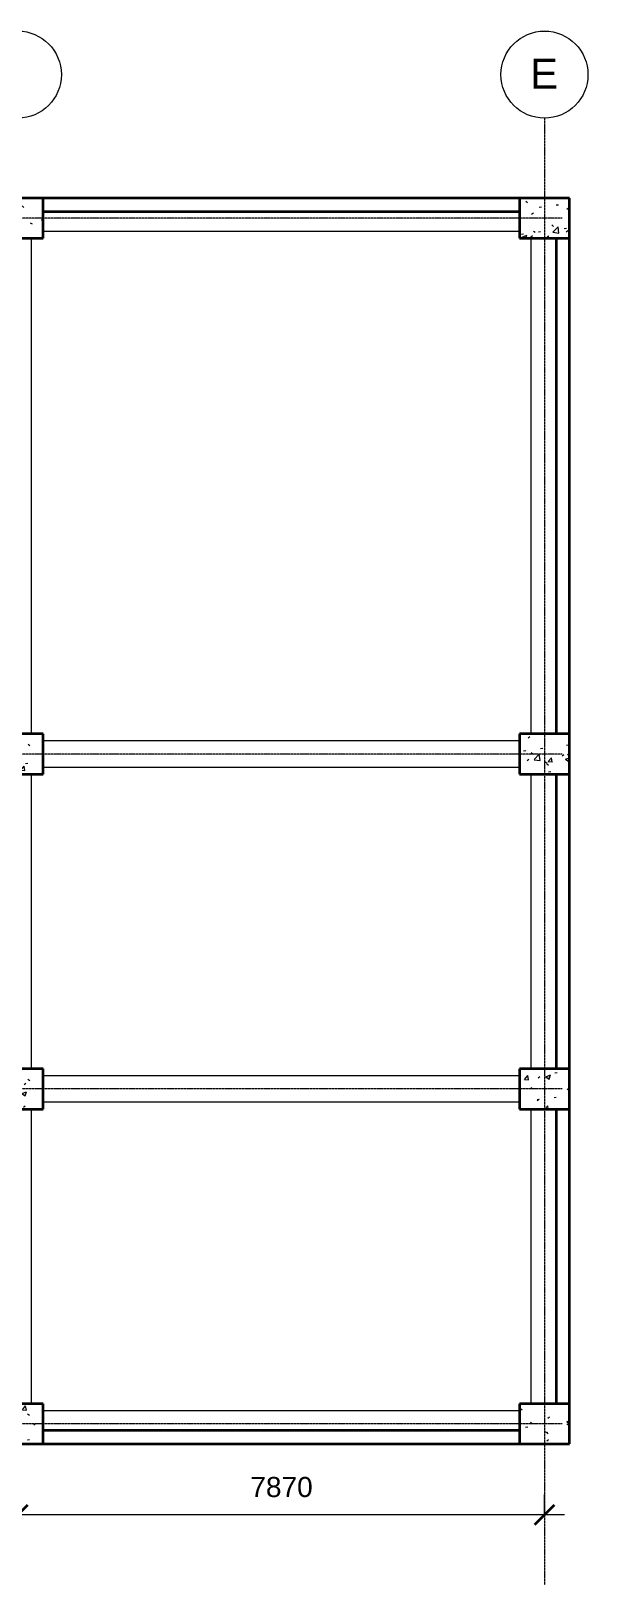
# Model space of a CAD drawing. Header units: millimetres. Extents: x -19238 to 17067, y -6268 to 16930.
# Drawn here: x 8743 to 17067, y -6268 to 16930 of the extents above; entities that cross this region are included whole.
import ezdxf

# ---------------------------------------------------------------- set-up
doc = ezdxf.new("R2010")
doc.units = ezdxf.units.MM
doc.linetypes.add('Grid Line', pattern=[22.225, 12.7, -3.175, 3.175, -3.175])
for name, color, linetype, lineweight in [('A-ANNO-DIMS', 211, 'Continuous', 9), ('A-ANNO-DIMS-100', 211, 'Continuous', 9), ('A-FLOR', 192, 'Continuous', 9), ('A-WALL', 113, 'Continuous', 9), ('S-COLS', 52, 'Continuous', 9), ('S-GRID', 1, 'Continuous', 9), ('S-GRID-IDEN', 1, 'Continuous', 9)]:
    doc.layers.add(name, color=color, linetype=linetype, lineweight=lineweight)
doc.styles.add('Arial_1', font='arial.ttf', dxfattribs={"height": 450})
doc.styles.add('Arial_2', font='arial.ttf', dxfattribs={"height": 300})
doc.dimstyles.new('Linear_-_3mm_Arial', dxfattribs={"dimscale": 304.8, "dimtxt": 306.07782, "dimasz": 0.984252, "dimexe": 0.984252, "dimexo": 0.656168, "dimgap": 0.574147, "dimtad": 1, "dimdec": 0, "dimzin": 0, "dimdsep": 46, "dimtxsty": 'Arial_2', "dimblk1": 'OBLIQUE', "dimblk2": 'OBLIQUE', "dimsah": 1, "dimcen": 0.09, "dimdle": 0.984252, "dimazin": 0, "dimtfac": 1, "dimtdec": 4, "dimtix": 1, "dimtmove": 0, "dimatfit": 3, "dimfxl": 1, "dimtvp": 1, "dimtfill": 1, "dimtolj": 1, "dimtzin": 0, "dimarcsym": 2})

# ---------------------------------------------------------------- blocks, each defined once
blk = doc.blocks.new('M_Concrete-Rectangular-Column - 600 x 750mm-360805-Level 1')
at = {"layer": 'S-COLS'}
h = blk.add_hatch(dxfattribs=at)
h.set_pattern_fill('FP_1', color=256, style=0, pattern_type=2)
h.set_pattern_definition([(320, (3862.6, 16417.1), (-63.756, -728.737), [76.2, -838.2]), (265, (3862.6, 16417.1), (764.228, 140.97), [60.96, -670.56]), (10.451, (3857.3, 16356.4), (700.467, -587.77), [64.76, -712.36]), (316.184, (4065.8, 16417.1), (-168.17, -1084.316), [114.3, -1257.3]), (6.636, (4051.8, 16326.8), (989.71, -949.61), [97.14, -1068.54]), (261.184, (4065.8, 16417.1), (989.7, -949.62), [91.44, -1005.84]), (291, (4015, 16315.5), (-409.06, -606.458), [76.2, -838.2]), (236, (4015, 16315.5), (736.753, -247.208), [60.96, -670.56]), (341.451, (3980.94, 16265), (327.685, -853.668), [64.76, -712.36]), (307.5, (3862.63, 16417.13), (338.22, -12.3547), [33.528, -628.904, 33.528, -647.192, -673.1]), (307.5, (3862.63, 16417.13), (338.22, -12.3547), [-1343.152, 33.528, -639.572]), (277.5, (3862.63, 16417.13), (400.722, -267.279), [33.528, -354.584, 33.528, -613.664, -256.54]), (277.5, (3862.63, 16417.13), (400.722, -267.279), [-1035.304, 33.528, -223.012]), (237.5, (3862.63, 16643.7), (-22.9153, -542.3633), [33.528, -220.472, 33.528, -1810.512]), (237.5, (3862.63, 16643.7), (-22.9153, -542.3633), [-287.528, -758.952, 33.528, -1018.032]), (227.5, (3862.63, 16745.3), (101.707, -592.517), [33.528, -296.672, 33.528, -492.76, -746.76]), (227.5, (3862.63, 16745.3), (101.707, -592.517), [-856.488, 33.528, -713.232])])
h.paths.add_polyline_path([(-300, -375), (300, -375), (300, 375), (-300, 375)], flags=0)
at = {"layer": 'S-COLS', "lineweight": 35}
for p, q in [((300, 375), (-300, 375)), ((-300, 375), (-300, -375)), ((300, -375), (300, 375)), ((-300, -375), (300, -375))]:
    blk.add_line(p, q, dxfattribs=at)
blk = doc.blocks.new('M_Concrete-Rectangular-Column - 600 x 750mm-V1-Level 1')
at = {"layer": 'S-COLS'}
h = blk.add_hatch(dxfattribs=at)
h.set_pattern_fill('FP_2', color=256, style=0, pattern_type=2)
h.set_pattern_definition([(320, (3862.6, 8547.1), (-63.756, -728.737), [76.2, -838.2]), (265, (3862.6, 8547.1), (764.23, 140.97), [60.96, -670.56]), (10.451, (3857.3, 8486.4), (700.467, -587.77), [64.76, -712.36]), (316.184, (4065.8, 8547.1), (-168.17, -1084.32), [114.3, -1257.3]), (6.636, (4051.8, 8456.8), (989.71, -949.61), [97.14, -1068.54]), (261.184, (4065.8, 8547.1), (989.7, -949.62), [91.44, -1005.84]), (291, (4015, 8445.5), (-409.06, -606.458), [76.2, -838.2]), (236, (4015, 8445.5), (736.753, -247.21), [60.96, -670.56]), (341.451, (3980.94, 8395), (327.685, -853.67), [64.76, -712.36]), (307.5, (3862.63, 8547.13), (338.22, -12.355), [33.528, -628.904, 33.528, -647.192, -673.1]), (307.5, (3862.63, 8547.13), (338.22, -12.355), [-1343.152, 33.528, -639.572]), (277.5, (3862.63, 8547.13), (400.722, -267.279), [33.528, -354.584, 33.528, -613.664, -256.54]), (277.5, (3862.63, 8547.13), (400.722, -267.279), [-1035.304, 33.528, -223.012]), (237.5, (3862.63, 8773.7), (-22.915, -542.363), [33.528, -220.472, 33.528, -1810.512]), (237.5, (3862.63, 8773.7), (-22.915, -542.363), [-287.528, -758.952, 33.528, -1018.032]), (227.5, (3862.63, 8875.3), (101.707, -592.517), [33.528, -296.672, 33.528, -492.76, -746.76]), (227.5, (3862.63, 8875.3), (101.707, -592.517), [-856.49, 33.53, -713.23])])
h.paths.add_polyline_path([(-300, -375), (300, -375), (300, 375), (-300, 375), (-300, -250)], flags=0)
at = {"layer": 'S-COLS', "lineweight": 35}
for p, q in [((300, 375), (-300, 375)), ((-300, 375), (-300, -375)), ((300, -375), (300, 375)), ((-300, -375), (300, -375))]:
    blk.add_line(p, q, dxfattribs=at)
blk = doc.blocks.new('M_Concrete-Rectangular-Column - 600 x 750mm-V5-Level 1')
at = {"layer": 'S-COLS'}
h = blk.add_hatch(dxfattribs=at)
h.set_pattern_fill('FP_6', color=256, style=0, pattern_type=2)
h.set_pattern_definition([(320, (-1137.4, 16417.1), (-63.756, -728.737), [76.2, -838.2]), (265, (-1137.4, 16417.1), (764.228, 140.97), [60.96, -670.56]), (10.451, (-1142.7, 16356.4), (700.467, -587.77), [64.76, -712.36]), (316.184, (-934.2, 16417.1), (-168.17, -1084.316), [114.3, -1257.3]), (6.636, (-948.2, 16326.8), (989.71, -949.61), [97.14, -1068.54]), (261.184, (-934.2, 16417.1), (989.7, -949.62), [91.44, -1005.84]), (291, (-985, 16315.5), (-409.06, -606.458), [76.2, -838.2]), (236, (-985, 16315.5), (736.753, -247.21), [60.96, -670.56]), (341.451, (-1019.06, 16265), (327.685, -853.668), [64.76, -712.36]), (307.5, (-1137.37, 16417.13), (338.22, -12.3547), [33.528, -628.904, 33.528, -647.192, -673.1]), (307.5, (-1137.37, 16417.13), (338.22, -12.3547), [-1343.152, 33.528, -639.572]), (277.5, (-1137.37, 16417.13), (400.722, -267.279), [33.528, -354.584, 33.528, -870.204]), (277.5, (-1137.37, 16417.13), (400.722, -267.279), [-421.64, -613.664, 33.528, -223.012]), (237.5, (-1137.37, 16643.7), (-22.9153, -542.3633), [33.528, -220.472, 33.528, -1810.512]), (237.5, (-1137.37, 16643.7), (-22.9153, -542.3633), [-287.528, -758.952, 33.528, -1018.032]), (227.5, (-1137.37, 16745.3), (101.707, -592.517), [33.528, -296.672, 33.528, -1239.52]), (227.5, (-1137.37, 16745.3), (101.707, -592.517), [-363.728, -492.76, 33.528, -713.232])])
h.paths.add_polyline_path([(-300, -375), (300, -375), (300, 375), (-300, 375)], flags=0)
at = {"layer": 'S-COLS', "lineweight": 35}
for p, q in [((300, 375), (-300, 375)), ((-300, 375), (-300, -375)), ((300, -375), (300, 375)), ((-300, -375), (300, -375))]:
    blk.add_line(p, q, dxfattribs=at)
blk = doc.blocks.new('M_Concrete-Rectangular-Column - 600 x 750mm-V6-Level 1')
at = {"layer": 'S-COLS'}
h = blk.add_hatch(dxfattribs=at)
h.set_pattern_fill('FP_7', color=256, style=0, pattern_type=2)
h.set_pattern_definition([(320, (-1137.4, 8547.1), (-63.756, -728.737), [76.2, -838.2]), (265, (-1137.4, 8547.1), (764.23, 140.97), [60.96, -670.56]), (10.451, (-1142.7, 8486.4), (700.467, -587.77), [64.76, -712.36]), (316.184, (-934.2, 8547.1), (-168.17, -1084.32), [114.3, -1257.3]), (6.636, (-948.2, 8456.8), (989.71, -949.61), [97.14, -1068.54]), (261.184, (-934.2, 8547.1), (989.7, -949.62), [91.44, -1005.84]), (291, (-985, 8445.5), (-409.06, -606.458), [76.2, -838.2]), (236, (-985, 8445.5), (736.75, -247.21), [60.96, -670.56]), (341.451, (-1019.06, 8395), (327.685, -853.67), [64.76, -712.36]), (307.5, (-1137.37, 8547.13), (338.22, -12.355), [33.528, -628.904, 33.528, -647.192, -673.1]), (307.5, (-1137.37, 8547.13), (338.22, -12.355), [-1343.152, 33.528, -639.572]), (277.5, (-1137.37, 8547.13), (400.722, -267.279), [33.528, -354.584, 33.528, -613.664, -256.54]), (277.5, (-1137.37, 8547.13), (400.722, -267.279), [-1035.304, 33.528, -223.012]), (237.5, (-1137.37, 8773.7), (-22.915, -542.363), [33.528, -220.472, 33.528, -1810.512]), (237.5, (-1137.37, 8773.7), (-22.915, -542.363), [-287.528, -758.952, 33.528, -1018.032]), (227.5, (-1137.37, 8875.3), (101.707, -592.517), [33.528, -296.672, 33.528, -492.76, -746.76]), (227.5, (-1137.37, 8875.3), (101.707, -592.517), [-856.49, 33.53, -713.23])])
h.paths.add_polyline_path([(-300, -375), (300, -375), (300, 375), (-300, 375), (-300, -250)], flags=0)
at = {"layer": 'S-COLS', "lineweight": 35}
for p, q in [((300, 375), (-300, 375)), ((-300, 375), (-300, -375)), ((300, -375), (300, 375)), ((-300, -375), (300, -375))]:
    blk.add_line(p, q, dxfattribs=at)
blk = doc.blocks.new('M_Concrete-Rectangular-Column - 600 x 750mm-V10-Level 1')
at = {"layer": 'S-COLS'}
h = blk.add_hatch(dxfattribs=at)
h.set_pattern_fill('FP_11', color=256, style=0, pattern_type=2)
h.set_pattern_definition([(320, (-6137.4, 16417.1), (-63.756, -728.737), [76.2, -838.2]), (265, (-6137.4, 16417.1), (764.228, 140.972), [60.96, -670.56]), (10.451, (-6142.7, 16356.4), (700.467, -587.77), [64.76, -712.36]), (316.184, (-5934.2, 16417.1), (-168.17, -1084.316), [114.3, -1257.3]), (6.636, (-5948.2, 16326.8), (989.71, -949.61), [97.14, -1068.54]), (261.184, (-5934.2, 16417.1), (989.7, -949.62), [91.44, -1005.84]), (291, (-5985, 16315.5), (-409.06, -606.458), [76.2, -838.2]), (236, (-5985, 16315.5), (736.753, -247.208), [60.96, -670.56]), (341.451, (-6019.06, 16265), (327.685, -853.668), [64.76, -712.36]), (307.5, (-6137.37, 16417.13), (338.22, -12.3547), [33.528, -628.904, 33.528, -647.192, -673.1]), (307.5, (-6137.37, 16417.13), (338.22, -12.3547), [-1343.152, 33.528, -639.572]), (277.5, (-6137.37, 16417.13), (400.722, -267.279), [33.528, -354.584, 33.528, -870.204]), (277.5, (-6137.37, 16417.13), (400.722, -267.279), [-421.64, -613.664, 33.528, -223.012]), (237.5, (-6137.37, 16643.7), (-22.9153, -542.3633), [33.528, -220.472, 33.528, -1810.512]), (237.5, (-6137.37, 16643.7), (-22.9153, -542.3633), [-287.528, -758.952, 33.528, -1018.032]), (227.5, (-6137.37, 16745.3), (101.707, -592.517), [33.528, -296.672, 33.528, -1239.52]), (227.5, (-6137.37, 16745.3), (101.707, -592.517), [-363.728, -492.76, 33.528, -713.232])])
h.paths.add_polyline_path([(-300, 375), (-300, -375), (300, -375), (300, 375)], flags=0)
at = {"layer": 'S-COLS', "lineweight": 35}
for p, q in [((300, 375), (-300, 375)), ((-300, 375), (-300, -375)), ((300, -375), (300, 375)), ((-300, -375), (300, -375))]:
    blk.add_line(p, q, dxfattribs=at)
blk = doc.blocks.new('M_Concrete-Rectangular-Column - 600 x 750mm-V11-Level 1')
at = {"layer": 'S-COLS'}
h = blk.add_hatch(dxfattribs=at)
h.set_pattern_fill('FP_12', color=256, style=0, pattern_type=2)
h.set_pattern_definition([(320, (-6137.4, 8547.1), (-63.756, -728.737), [76.2, -838.2]), (265, (-6137.4, 8547.1), (764.23, 140.97), [60.96, -670.56]), (10.451, (-6142.7, 8486.4), (700.467, -587.77), [64.76, -712.36]), (316.184, (-5934.2, 8547.1), (-168.17, -1084.316), [114.3, -1257.3]), (6.636, (-5948.2, 8456.8), (989.71, -949.61), [97.14, -1068.54]), (261.184, (-5934.2, 8547.1), (989.7, -949.62), [91.44, -1005.84]), (291, (-5985, 8445.5), (-409.06, -606.458), [76.2, -838.2]), (236, (-5985, 8445.5), (736.753, -247.21), [60.96, -670.56]), (341.451, (-6019.06, 8395), (327.685, -853.67), [64.76, -712.36]), (307.5, (-6137.37, 8547.13), (338.22, -12.355), [33.528, -628.904, 33.528, -647.192, -673.1]), (307.5, (-6137.37, 8547.13), (338.22, -12.355), [-1343.152, 33.528, -639.572]), (277.5, (-6137.37, 8547.13), (400.722, -267.279), [33.528, -354.584, 33.528, -613.664, -256.54]), (277.5, (-6137.37, 8547.13), (400.722, -267.279), [-1035.304, 33.528, -223.012]), (237.5, (-6137.37, 8773.7), (-22.9153, -542.3633), [33.528, -220.472, 33.528, -1810.512]), (237.5, (-6137.37, 8773.7), (-22.9153, -542.3633), [-287.528, -758.952, 33.528, -1018.032]), (227.5, (-6137.37, 8875.3), (101.707, -592.517), [33.528, -296.672, 33.528, -492.76, -746.76]), (227.5, (-6137.37, 8875.3), (101.707, -592.517), [-856.488, 33.528, -713.232])])
h.paths.add_polyline_path([(-300, 375), (-300, -375), (300, -375), (300, 375)], flags=0)
at = {"layer": 'S-COLS', "lineweight": 35}
for p, q in [((300, 375), (-300, 375)), ((-300, 375), (-300, -375)), ((300, -375), (300, 375)), ((-300, -375), (300, -375))]:
    blk.add_line(p, q, dxfattribs=at)
blk = doc.blocks.new('M_Concrete-Rectangular-Column - 600 x 750mm-V15-Level 1')
at = {"layer": 'S-COLS'}
h = blk.add_hatch(dxfattribs=at)
h.set_pattern_fill('FP_16', color=256, style=0, pattern_type=2)
h.set_pattern_definition([(320, (-14137.4, 16417.1), (-63.756, -728.737), [76.2, -838.2]), (265, (-14137.4, 16417.1), (764.228, 140.972), [60.96, -670.56]), (10.451, (-14142.7, 16356.4), (700.467, -587.77), [64.76, -712.36]), (316.184, (-13934.2, 16417.1), (-168.17, -1084.316), [114.3, -1257.3]), (6.636, (-13948.2, 16326.8), (989.71, -949.61), [97.14, -1068.54]), (261.184, (-13934.2, 16417.1), (989.7, -949.62), [91.44, -1005.84]), (291, (-13985, 16315.5), (-409.06, -606.458), [76.2, -838.2]), (236, (-13985, 16315.5), (736.753, -247.208), [60.96, -670.56]), (341.451, (-14019.06, 16265), (327.685, -853.668), [64.76, -712.36]), (307.5, (-14137.37, 16417.13), (338.22, -12.3547), [33.528, -628.904, 33.528, -1320.292]), (307.5, (-14137.37, 16417.13), (338.22, -12.3547), [-695.96, -647.192, 33.528, -639.572]), (277.5, (-14137.37, 16417.13), (400.722, -267.279), [33.528, -354.584, 33.528, -870.204]), (277.5, (-14137.37, 16417.13), (400.722, -267.279), [-421.64, -613.664, 33.528, -223.012]), (237.5, (-14137.37, 16643.7), (-22.9153, -542.3633), [33.528, -220.472, 33.528, -1810.512]), (237.5, (-14137.37, 16643.7), (-22.9153, -542.3633), [-287.528, -758.952, 33.528, -1018.032]), (227.5, (-14137.37, 16745.3), (101.707, -592.517), [33.528, -296.672, 33.528, -1239.52]), (227.5, (-14137.37, 16745.3), (101.707, -592.517), [-363.728, -492.76, 33.528, -713.232])])
h.paths.add_polyline_path([(-300, 375), (-300, -375), (300, -375), (300, 375)], flags=0)
at = {"layer": 'S-COLS', "lineweight": 35}
for p, q in [((300, 375), (-300, 375)), ((-300, 375), (-300, -375)), ((300, -375), (300, 375)), ((-300, -375), (300, -375))]:
    blk.add_line(p, q, dxfattribs=at)
blk = doc.blocks.new('M_Concrete-Rectangular-Column - 600 x 750mm-V16-Level 1')
at = {"layer": 'S-COLS'}
h = blk.add_hatch(dxfattribs=at)
h.set_pattern_fill('FP_17', color=256, style=0, pattern_type=2)
h.set_pattern_definition([(320, (-14137.4, 8547.1), (-63.756, -728.737), [76.2, -838.2]), (265, (-14137.4, 8547.1), (764.228, 140.97), [60.96, -670.56]), (10.451, (-14142.7, 8486.4), (700.467, -587.77), [64.76, -712.36]), (316.184, (-13934.2, 8547.1), (-168.17, -1084.316), [114.3, -1257.3]), (6.636, (-13948.2, 8456.8), (989.71, -949.61), [97.14, -1068.54]), (261.184, (-13934.2, 8547.1), (989.7, -949.62), [91.44, -1005.84]), (291, (-13985, 8445.5), (-409.06, -606.458), [76.2, -838.2]), (236, (-13985, 8445.5), (736.753, -247.21), [60.96, -670.56]), (341.451, (-14019.06, 8395), (327.685, -853.668), [64.76, -712.36]), (307.5, (-14137.37, 8547.13), (338.22, -12.3547), [33.528, -628.904, 33.528, -647.192, -673.1]), (307.5, (-14137.37, 8547.13), (338.22, -12.3547), [-1343.152, 33.528, -639.572]), (277.5, (-14137.37, 8547.13), (400.722, -267.279), [33.528, -354.584, 33.528, -870.204]), (277.5, (-14137.37, 8547.13), (400.722, -267.279), [-421.64, -613.664, 33.528, -223.012]), (237.5, (-14137.37, 8773.7), (-22.9153, -542.3633), [33.528, -220.472, 33.528, -1810.512]), (237.5, (-14137.37, 8773.7), (-22.9153, -542.3633), [-287.528, -758.952, 33.528, -1018.032]), (227.5, (-14137.37, 8875.3), (101.707, -592.517), [33.528, -296.672, 33.528, -1239.52]), (227.5, (-14137.37, 8875.3), (101.707, -592.517), [-363.728, -492.76, 33.528, -713.232])])
h.paths.add_polyline_path([(-300, 375), (-300, -375), (300, -375), (300, 375), (88, 375)], flags=0)
at = {"layer": 'S-COLS', "lineweight": 35}
for p, q in [((300, 375), (-300, 375)), ((-300, 375), (-300, -375)), ((300, -375), (300, 375)), ((-300, -375), (300, -375))]:
    blk.add_line(p, q, dxfattribs=at)
blk = doc.blocks.new('Grid - M_Grid Head - Circle-45800-Level 1')
at = {"layer": 'S-GRID-IDEN'}
blk.add_circle((0, 0), 6.5, dxfattribs=at)
blk = doc.blocks.new('DIMBLOCK4-Level 1')
at = {"layer": 'A-ANNO-DIMS-100'}
for p, q in [((8547, -5232), (8547, -4920)), ((16417, -5232), (16417, -4920)), ((16717, -5220), (8547, -5220)), ((8547, -5220), (8547, -5232)), ((16417, -5220), (16417, -5232))]:
    blk.add_line(p, q, dxfattribs=at)
at = {"layer": 'A-ANNO-DIMS-100', "lineweight": 35}
for p, q in [((8547, -5220), (8697, -5070)), ((16417, -5220), (16567, -5070)), ((8547, -5220), (8397, -5370)), ((16417, -5220), (16267, -5370))]:
    blk.add_line(p, q, dxfattribs=at)
at = {"layer": 'A-ANNO-DIMS-100', "color": 0, "insert": (12021, -4656), "char_height": 300, "width": 1107.53, "attachment_point": 1, "line_spacing_factor": 0.941778, "style": 'Arial_2', "bg_fill": 3, "box_fill_scale": 1.25, "bg_fill_color": 256, "bg_fill_true_color": 13158600, "bg_fill_transparency": 0}
blk.add_mtext('7870', dxfattribs=at)
blk = doc.blocks.new('_Oblique')
at = {"color": 0, "linetype": 'ByBlock', "lineweight": -2}
blk.add_line((-0.5, -0.5), (0.5, 0.5), dxfattribs=at)

msp = doc.modelspace()

# ---------------------------------------------------------------- linework, layer by layer
at = {"layer": 'A-FLOR'}
for p, q in [((16042.1, 13937.4), (8922.1, 13937.4)), ((8747.1, 13837.4), (8747.1, 6437.4)), ((16217.1, 6437.4), (16217.1, 13837.4)), ((8922.1, 6337.4), (16042.1, 6337.4)), ((8747.1, 5837.4), (8747.1, 1437.4)), ((16042.1, 5937.4), (8922.1, 5937.4)), ((16217.1, 1437.4), (16217.1, 5837.4)), ((8922.1, 1337.4), (16042.1, 1337.4)), ((16042.1, 937.4), (8922.1, 937.4)), ((8747.1, 837.4), (8747.1, -3562.6)), ((16217.1, -3562.6), (16217.1, 837.4)), ((8922.1, -3662.6), (16042.1, -3662.6))]:
    msp.add_line(p, q, dxfattribs=at)
at = {"layer": 'A-WALL', "lineweight": 35}
for p, q in [((16042.1, 14437.4), (8922.1, 14437.4)), ((8922.1, 14237.4), (16042.1, 14237.4)), ((16592.1, 13837.4), (16592.1, 6437.4)), ((16792.1, 6437.4), (16792.1, 13837.4)), ((16592.1, 5837.4), (16592.1, 1437.4)), ((16792.1, 1437.4), (16792.1, 5837.4)), ((16592.1, 837.4), (16592.1, -3562.6)), ((16792.1, -3562.6), (16792.1, 837.4)), ((16042.1, -3962.6), (8922.1, -3962.6)), ((8922.1, -4162.6), (16042.1, -4162.6))]:
    msp.add_line(p, q, dxfattribs=at)
at = {"layer": 'S-GRID', "linetype": 'Grid Line'}
for p, q in [((16417.1, 15630.3), (16417.1, -6267.7)), ((16679.3, 14137.4), (-17937.8, 14137.4)), ((16679.3, 6137.4), (-17937.8, 6137.4)), ((16679.3, 1137.4), (-17937.8, 1137.4)), ((16679.3, -3862.6), (-17937.8, -3862.6))]:
    msp.add_line(p, q, dxfattribs=at)

# ---------------------------------------------------------------- block references
at = {"layer": 'S-COLS', "rotation": 90.0000000000001}
for name, p in [('M_Concrete-Rectangular-Column - 600 x 750mm-V16-Level 1', (8547.1, 14137.4)), ('M_Concrete-Rectangular-Column - 600 x 750mm-V15-Level 1', (16417.1, 14137.4)), ('M_Concrete-Rectangular-Column - 600 x 750mm-V11-Level 1', (8547.1, 6137.4)), ('M_Concrete-Rectangular-Column - 600 x 750mm-V10-Level 1', (16417.1, 6137.4)), ('M_Concrete-Rectangular-Column - 600 x 750mm-V6-Level 1', (8547.1, 1137.4)), ('M_Concrete-Rectangular-Column - 600 x 750mm-V5-Level 1', (16417.1, 1137.4)), ('M_Concrete-Rectangular-Column - 600 x 750mm-V1-Level 1', (8547.1, -3862.6)), ('M_Concrete-Rectangular-Column - 600 x 750mm-360805-Level 1', (16417.1, -3862.6))]:
    msp.add_blockref(name, p, dxfattribs=at)
at = {"layer": 'S-GRID-IDEN', "xscale": 99.99999999999993, "yscale": 99.99999999999993, "zscale": 99.99999999999993, "rotation": 180}
for p in [(8547.1, 16280.3), (16417.1, 16280.3)]:
    msp.add_blockref('Grid - M_Grid Head - Circle-45800-Level 1', p, dxfattribs=at)

# ---------------------------------------------------------------- texts
at = {"layer": 'S-GRID-IDEN', "insert": (16202.3, 16518.1), "char_height": 450, "width": 513.08, "attachment_point": 1, "style": 'Arial_1'}
msp.add_mtext('\\fArial|b0|i0|c136|p34|;E', dxfattribs=at)

# ---------------------------------------------------------------- next in the draw order: dimensions: what is measured, and where the dimension line sits
at = {"layer": 'A-ANNO-DIMS'}
dim = msp.add_linear_dim(base=(8547.1, -5220.2), p1=(16417.1, -5432.3), p2=(8547.1, -5432.3), dimstyle='Linear_-_3mm_Arial', override={"dimpost": '<>', "dimfxl": 7870}, dxfattribs=at)
dim.commit()
dim.dimension.update_dxf_attribs({"geometry": 'DIMBLOCK4-Level 1', "text_midpoint": (12482.1, -4892)})

doc.saveas('drawing.dxf')
